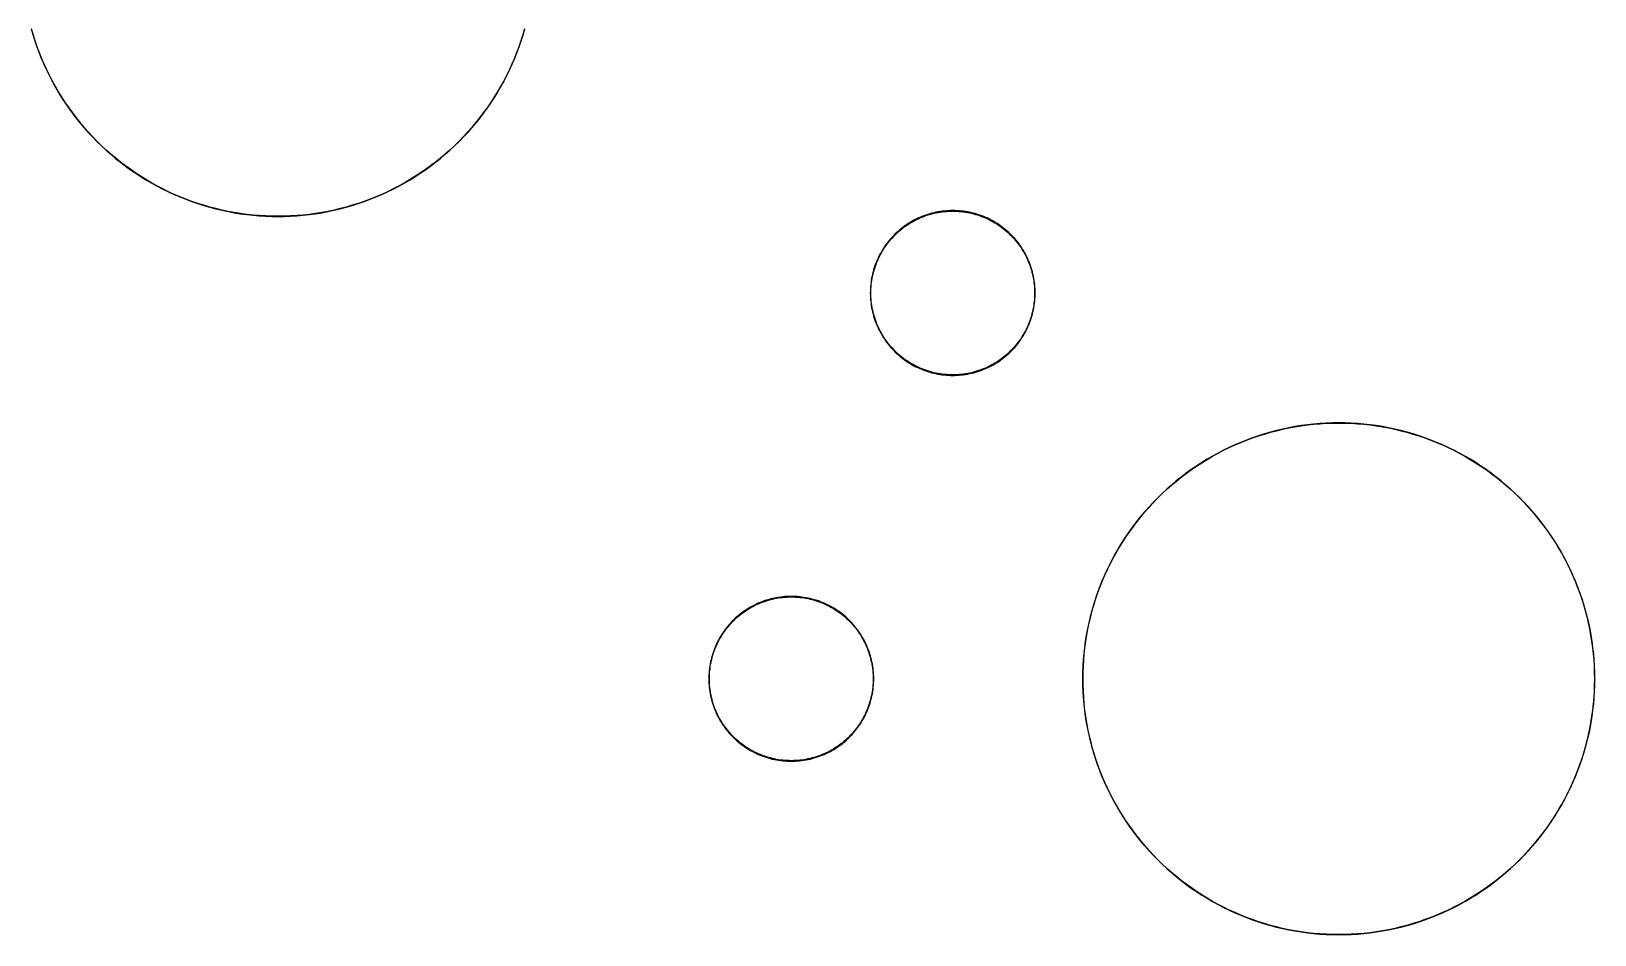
# Model space of a CAD drawing. Extents: x 2 to 124, y 0 to 129.
# Drawn here: x 38.42 to 67.44, y 94.83 to 111.6 of the extents above; entities that cross this region are included whole.
import ezdxf

# ---------------------------------------------------------------- set-up
doc = ezdxf.new("R2010")
doc.units = 0

msp = doc.modelspace()

# ---------------------------------------------------------------- linework, layer by layer
at = {"color": 34, "true_color": 0x008000}
for points in [[(38.42289, 111.65013, 0), (38.45539, 111.53811, 0), (38.49071, 111.42712, 0), (38.52856, 111.31688, 0), (38.5692, 111.20766, 0), (38.61263, 111.0992, 0), (38.65835, 110.99227, 0), (38.70686, 110.8861, 0), (38.70704, 110.88574, 0), (38.75817, 110.78145, 0), (38.75835, 110.78109, 0), (38.81195, 110.67746, 0), (38.86833, 110.57535, 0), (38.92701, 110.47477, 0), (38.98796, 110.37546, 0), (39.05172, 110.27767, 0), (39.11751, 110.18165, 0), (39.18583, 110.08717, 0), (39.25645, 109.99446, 0), (39.32934, 109.90327, 0), (39.40426, 109.81412, 0), (39.48149, 109.72674, 0), (39.56098, 109.6414, 0), (39.64227, 109.55783, 0), (39.64255, 109.55755, 0), (39.72612, 109.47627, 0), (39.81145, 109.39677, 0), (39.89884, 109.31955, 0), (39.98799, 109.24462, 0), (40.07918, 109.17172, 0), (40.17188, 109.10111, 0), (40.26638, 109.03279, 0), (40.36239, 108.967, 0), (40.46018, 108.90325, 0), (40.55948, 108.84229, 0), (40.66008, 108.78361, 0), (40.76218, 108.72722, 0), (40.86582, 108.67363, 0), (40.86616, 108.67345, 0), (40.97082, 108.62214, 0), (41.07699, 108.57363, 0), (41.18392, 108.52791, 0), (41.29238, 108.48447, 0), (41.4016, 108.44383, 0), (41.51184, 108.40599, 0), (41.62283, 108.37068, 0), (41.73485, 108.33817, 0), (41.84763, 108.30845, 0), (41.96116, 108.28153, 0), (42.07521, 108.2574, 0), (42.18976, 108.23606, 0), (42.30483, 108.21752, 0), (42.30522, 108.21746, 0), (42.42079, 108.20196, 0), (42.53661, 108.18901, 0), (42.65269, 108.1791, 0), (42.76902, 108.17199, 0), (42.88561, 108.16767, 0), (43.0022, 108.16615, 0), (43.11878, 108.16767, 0), (43.23537, 108.17199, 0), (43.3517, 108.1791, 0), (43.46778, 108.18901, 0), (43.5836, 108.20196, 0), (43.69917, 108.21746, 0), (43.69956, 108.21752, 0), (43.81463, 108.23606, 0), (43.92918, 108.2574, 0), (44.04323, 108.28153, 0), (44.15676, 108.30845, 0), (44.26954, 108.33817, 0), (44.38155, 108.37068, 0), (44.49255, 108.40599, 0), (44.60279, 108.44383, 0), (44.71201, 108.48447, 0), (44.82047, 108.52791, 0), (44.9274, 108.57363, 0), (45.03357, 108.62214, 0), (45.13822, 108.67345, 0), (45.13857, 108.67363, 0), (45.24221, 108.72722, 0), (45.34431, 108.78361, 0), (45.4449, 108.84229, 0), (45.54421, 108.90325, 0), (45.642, 108.967, 0), (45.73801, 109.03279, 0), (45.8325, 109.10111, 0), (45.92521, 109.17172, 0), (46.0164, 109.24462, 0), (46.10555, 109.31955, 0), (46.19293, 109.39677, 0), (46.27827, 109.47627, 0), (46.36184, 109.55755, 0), (46.36212, 109.55783, 0), (46.4434, 109.6414, 0), (46.5229, 109.72674, 0), (46.60012, 109.81412, 0), (46.67505, 109.90327, 0), (46.74794, 109.99446, 0), (46.81856, 110.08717, 0), (46.88688, 110.18165, 0), (46.95267, 110.27767, 0), (47.01642, 110.37546, 0), (47.07738, 110.47477, 0), (47.13606, 110.57535, 0), (47.19244, 110.67746, 0), (47.24604, 110.78109, 0), (47.24622, 110.78145, 0), (47.29735, 110.88574, 0), (47.29753, 110.8861, 0), (47.34604, 110.99227, 0), (47.39176, 111.0992, 0), (47.43519, 111.20766, 0), (47.47583, 111.31688, 0), (47.51368, 111.42712, 0), (47.54899, 111.53811, 0), (47.5815, 111.65013, 0)], [(47.57908, 111.65091, 0), (47.54657, 111.5389, 0), (47.51127, 111.4279, 0), (47.47342, 111.31767, 0), (47.43278, 111.20845, 0), (47.38935, 111.09999, 0), (47.34363, 110.99305, 0), (47.29511, 110.88688, 0), (47.24391, 110.78246, 0), (47.19039, 110.67896, 0), (47.134, 110.57685, 0), (47.07533, 110.47626, 0), (47.01437, 110.37695, 0), (46.95061, 110.27916, 0), (46.88483, 110.18315, 0), (46.8165, 110.08866, 0), (46.74589, 109.99595, 0), (46.67299, 109.90476, 0), (46.59806, 109.81561, 0), (46.52085, 109.72823, 0), (46.44134, 109.64289, 0), (46.3602, 109.55946, 0), (46.27678, 109.47832, 0), (46.19143, 109.39882, 0), (46.10406, 109.32161, 0), (46.0149, 109.24668, 0), (45.92372, 109.17378, 0), (45.92371, 109.17377, 0), (45.83101, 109.10317, 0), (45.73652, 109.03484, 0), (45.73651, 109.03483, 0), (45.64051, 108.96905, 0), (45.54272, 108.9053, 0), (45.4434, 108.84434, 0), (45.34282, 108.78567, 0), (45.24071, 108.72928, 0), (45.13739, 108.67584, 0), (45.03279, 108.62456, 0), (44.92661, 108.57604, 0), (44.81968, 108.53032, 0), (44.71122, 108.48689, 0), (44.602, 108.44625, 0), (44.49177, 108.4084, 0), (44.38077, 108.3731, 0), (44.26875, 108.34058, 0), (44.15598, 108.31087, 0), (44.04244, 108.28394, 0), (43.92839, 108.25981, 0), (43.81384, 108.23848, 0), (43.69919, 108.22, 0), (43.69917, 108.22, 0), (43.5836, 108.2045, 0), (43.46778, 108.19155, 0), (43.3517, 108.18164, 0), (43.23537, 108.17453, 0), (43.23537, 108.17453, 0), (43.11878, 108.17021, 0), (43.0022, 108.16869, 0), (42.88561, 108.17021, 0), (42.76902, 108.17453, 0), (42.65269, 108.18164, 0), (42.53661, 108.19155, 0), (42.42079, 108.2045, 0), (42.30522, 108.22, 0), (42.3052, 108.22, 0), (42.19055, 108.23848, 0), (42.076, 108.25981, 0), (41.96195, 108.28394, 0), (41.84841, 108.31087, 0), (41.73563, 108.34058, 0), (41.62362, 108.3731, 0), (41.51262, 108.4084, 0), (41.40238, 108.44625, 0), (41.29317, 108.48689, 0), (41.18471, 108.53032, 0), (41.07777, 108.57604, 0), (40.9716, 108.62456, 0), (40.867, 108.67584, 0), (40.76368, 108.72928, 0), (40.66156, 108.78567, 0), (40.56098, 108.84434, 0), (40.46167, 108.9053, 0), (40.36388, 108.96905, 0), (40.26788, 109.03483, 0), (40.26787, 109.03484, 0), (40.17338, 109.10317, 0), (40.08068, 109.17377, 0), (40.08067, 109.17378, 0), (39.98949, 109.24668, 0), (39.90032, 109.32161, 0), (39.81295, 109.39882, 0), (39.72761, 109.47832, 0), (39.64405, 109.5596, 0), (39.56304, 109.64289, 0), (39.48354, 109.72823, 0), (39.40632, 109.81561, 0), (39.3314, 109.90476, 0), (39.2585, 109.99595, 0), (39.18789, 110.08866, 0), (39.11956, 110.18315, 0), (39.05378, 110.27916, 0), (38.99002, 110.37695, 0), (38.92906, 110.47626, 0), (38.87039, 110.57685, 0), (38.814, 110.67896, 0), (38.76048, 110.78246, 0), (38.70928, 110.88688, 0), (38.66076, 110.99305, 0), (38.61504, 111.09999, 0), (38.57161, 111.20845, 0), (38.53097, 111.31767, 0), (38.49311, 111.4279, 0), (38.45782, 111.5389, 0), (38.42531, 111.65091, 0)]]:
    msp.add_polyline3d(points, dxfattribs=at)
for points in [[(56.6206, 105.6781, 0), (56.64753, 105.70655, 0), (56.67394, 105.73551, 0), (56.69934, 105.76548, 0), (56.72423, 105.79596, 0), (56.74811, 105.82695, 0), (56.77122, 105.8587, 0), (56.79358, 105.89095, 0), (56.81517, 105.92397, 0), (56.83574, 105.95725, 0), (56.85555, 105.99128, 0), (56.8746, 106.02557, 0), (56.89264, 106.06063, 0), (56.89334, 106.06201, 0), (56.91036, 106.09731, 0), (56.92661, 106.13313, 0), (56.94185, 106.16919, 0), (56.95608, 106.20577, 0), (56.96954, 106.2426, 0), (56.98199, 106.27994, 0), (56.99342, 106.31753, 0), (57.00383, 106.35538, 0), (57.01323, 106.39348, 0), (57.02186, 106.43183, 0), (57.02948, 106.47044, 0), (57.03583, 106.50905, 0), (57.03608, 106.51058, 0), (57.04166, 106.54944, 0), (57.04624, 106.58855, 0), (57.04979, 106.62767, 0), (57.05233, 106.66679, 0), (57.05386, 106.7059, 0), (57.05436, 106.74527, 0), (57.05386, 106.78464, 0), (57.05233, 106.82376, 0), (57.04979, 106.86288, 0), (57.04624, 106.90199, 0), (57.04166, 106.94111, 0), (57.03608, 106.97997, 0), (57.03583, 106.9815, 0), (57.02973, 107.01858, 0), (57.02948, 107.02011, 0), (57.02186, 107.05872, 0), (57.01323, 107.09707, 0), (57.00383, 107.13517, 0), (56.99342, 107.17302, 0), (56.98199, 107.21061, 0), (56.96954, 107.24795, 0), (56.95608, 107.28478, 0), (56.94185, 107.32135, 0), (56.92661, 107.35742, 0), (56.91036, 107.39323, 0), (56.89334, 107.42854, 0), (56.89264, 107.42992, 0), (56.87531, 107.46359, 0), (56.8746, 107.46497, 0), (56.85555, 107.49926, 0), (56.83574, 107.5333, 0), (56.81517, 107.56657, 0), (56.79358, 107.59959, 0), (56.77122, 107.63185, 0), (56.74811, 107.6636, 0), (56.72423, 107.69459, 0), (56.69934, 107.72507, 0), (56.67394, 107.75504, 0), (56.64753, 107.784, 0), (56.6206, 107.81244, 0), (56.61951, 107.81354, 0), (56.59157, 107.84148, 0), (56.56312, 107.8684, 0), (56.53416, 107.89482, 0), (56.50419, 107.92022, 0), (56.47371, 107.94511, 0), (56.44272, 107.96899, 0), (56.41097, 107.9921, 0), (56.37871, 108.01445, 0), (56.34569, 108.03604, 0), (56.31242, 108.05662, 0), (56.27838, 108.07643, 0), (56.24409, 108.09548, 0), (56.20904, 108.11351, 0), (56.20766, 108.11422, 0), (56.17236, 108.13124, 0), (56.13654, 108.14749, 0), (56.10047, 108.16273, 0), (56.0639, 108.17696, 0), (56.02707, 108.19042, 0), (55.98973, 108.20286, 0), (55.95214, 108.21429, 0), (55.91429, 108.22471, 0), (55.87619, 108.23411, 0), (55.83784, 108.24274, 0), (55.79923, 108.25036, 0), (55.76062, 108.25671, 0), (55.75909, 108.25695, 0), (55.72023, 108.26254, 0), (55.68111, 108.26711, 0), (55.642, 108.27067, 0), (55.60288, 108.27321, 0), (55.56376, 108.27473, 0), (55.52439, 108.27524, 0), (55.48502, 108.27473, 0), (55.44591, 108.27321, 0), (55.40679, 108.27067, 0), (55.36768, 108.26711, 0), (55.32856, 108.26254, 0), (55.2897, 108.25695, 0), (55.28817, 108.25671, 0), (55.24956, 108.25036, 0), (55.21095, 108.24274, 0), (55.1726, 108.23411, 0), (55.1345, 108.22471, 0), (55.09665, 108.21429, 0), (55.05906, 108.20286, 0), (55.02172, 108.19042, 0), (54.98489, 108.17696, 0), (54.94832, 108.16273, 0), (54.91225, 108.14749, 0), (54.87643, 108.13124, 0), (54.84113, 108.11422, 0), (54.83975, 108.11351, 0), (54.8047, 108.09548, 0), (54.77041, 108.07643, 0), (54.73637, 108.05662, 0), (54.7031, 108.03604, 0), (54.67008, 108.01445, 0), (54.63782, 107.9921, 0), (54.60607, 107.96899, 0), (54.57508, 107.94511, 0), (54.5446, 107.92022, 0), (54.51463, 107.89482, 0), (54.48567, 107.8684, 0), (54.45722, 107.84148, 0), (54.42928, 107.81354, 0), (54.42819, 107.81244, 0), (54.40126, 107.784, 0), (54.37485, 107.75504, 0), (54.34945, 107.72507, 0), (54.32456, 107.69459, 0), (54.30068, 107.6636, 0), (54.27757, 107.63185, 0), (54.25521, 107.59959, 0), (54.23362, 107.56657, 0), (54.21305, 107.5333, 0), (54.19324, 107.49926, 0), (54.17419, 107.46497, 0), (54.17348, 107.46359, 0), (54.15615, 107.42992, 0), (54.15545, 107.42854, 0), (54.13843, 107.39323, 0), (54.12218, 107.35742, 0), (54.10694, 107.32135, 0), (54.09271, 107.28478, 0), (54.07925, 107.24795, 0), (54.0668, 107.21061, 0), (54.05537, 107.17302, 0), (54.04496, 107.13517, 0), (54.03556, 107.09707, 0), (54.02693, 107.05872, 0), (54.01931, 107.02011, 0), (54.01906, 107.01858, 0), (54.01296, 106.9815, 0), (54.01271, 106.97997, 0), (54.00713, 106.94111, 0), (54.00255, 106.90199, 0), (53.999, 106.86288, 0), (53.99646, 106.82376, 0), (53.99493, 106.78464, 0), (53.99443, 106.74527, 0), (53.99493, 106.7059, 0), (53.99646, 106.66679, 0), (53.999, 106.62767, 0), (54.00255, 106.58855, 0), (54.00713, 106.54944, 0), (54.01271, 106.51058, 0), (54.01296, 106.50905, 0), (54.01931, 106.47044, 0), (54.02693, 106.43183, 0), (54.03556, 106.39348, 0), (54.04496, 106.35538, 0), (54.05537, 106.31753, 0), (54.0668, 106.27994, 0), (54.07925, 106.2426, 0), (54.09271, 106.20577, 0), (54.10694, 106.16919, 0), (54.12218, 106.13313, 0), (54.13843, 106.09731, 0), (54.15545, 106.06201, 0), (54.15615, 106.06063, 0), (54.17419, 106.02557, 0), (54.19324, 105.99128, 0), (54.21305, 105.95725, 0), (54.23362, 105.92397, 0), (54.25521, 105.89095, 0), (54.27757, 105.8587, 0), (54.30068, 105.82695, 0), (54.32456, 105.79596, 0), (54.34945, 105.76548, 0), (54.37485, 105.73551, 0), (54.40126, 105.70655, 0), (54.42819, 105.6781, 0), (54.45722, 105.64907, 0), (54.48567, 105.62214, 0), (54.51463, 105.59573, 0), (54.5446, 105.57033, 0), (54.57508, 105.54543, 0), (54.60607, 105.52156, 0), (54.63782, 105.49844, 0), (54.67008, 105.47609, 0), (54.7031, 105.4545, 0), (54.73637, 105.43393, 0), (54.77041, 105.41412, 0), (54.8047, 105.39507, 0), (54.80608, 105.39436, 0), (54.83975, 105.37703, 0), (54.84113, 105.37633, 0), (54.87643, 105.35931, 0), (54.91225, 105.34305, 0), (54.94832, 105.32781, 0), (54.98489, 105.31359, 0), (55.02172, 105.30013, 0), (55.05906, 105.28768, 0), (55.09665, 105.27625, 0), (55.1345, 105.26584, 0), (55.1726, 105.25644, 0), (55.21095, 105.2478, 0), (55.24956, 105.24018, 0), (55.28817, 105.23383, 0), (55.2897, 105.23359, 0), (55.32856, 105.228, 0), (55.36768, 105.22343, 0), (55.40679, 105.21988, 0), (55.44591, 105.21734, 0), (55.48502, 105.21581, 0), (55.52439, 105.2153, 0), (55.56376, 105.21581, 0), (55.60288, 105.21734, 0), (55.642, 105.21988, 0), (55.68111, 105.22343, 0), (55.72023, 105.228, 0), (55.75909, 105.23359, 0), (55.76062, 105.23383, 0), (55.79923, 105.24018, 0), (55.83784, 105.2478, 0), (55.87619, 105.25644, 0), (55.91429, 105.26584, 0), (55.95214, 105.27625, 0), (55.98973, 105.28768, 0), (56.02707, 105.30013, 0), (56.0639, 105.31359, 0), (56.10047, 105.32781, 0), (56.13654, 105.34305, 0), (56.17236, 105.35931, 0), (56.20766, 105.37633, 0), (56.20904, 105.37703, 0), (56.24271, 105.39436, 0), (56.24409, 105.39507, 0), (56.27838, 105.41412, 0), (56.31242, 105.43393, 0), (56.34569, 105.4545, 0), (56.37871, 105.47609, 0), (56.41097, 105.49844, 0), (56.44272, 105.52156, 0), (56.47371, 105.54543, 0), (56.50419, 105.57033, 0), (56.53416, 105.59573, 0), (56.56312, 105.62214, 0), (56.59157, 105.64907, 0), (56.6206, 105.6781, 0)], [(55.60288, 105.22724, 0), (55.56376, 105.22572, 0), (55.52439, 105.22521, 0), (55.48502, 105.22572, 0), (55.44591, 105.22724, 0), (55.40679, 105.22978, 0), (55.36768, 105.23334, 0), (55.32856, 105.23791, 0), (55.29026, 105.24342, 0), (55.25262, 105.24961, 0), (55.21401, 105.25723, 0), (55.17566, 105.26586, 0), (55.13756, 105.27526, 0), (55.09971, 105.28567, 0), (55.06212, 105.2971, 0), (55.02478, 105.30955, 0), (54.98795, 105.32301, 0), (54.95138, 105.33724, 0), (54.91531, 105.35248, 0), (54.8795, 105.36873, 0), (54.8445, 105.3856, 0), (54.81052, 105.40308, 0), (54.77623, 105.42213, 0), (54.74219, 105.44194, 0), (54.70892, 105.46252, 0), (54.6759, 105.48411, 0), (54.64364, 105.50646, 0), (54.61189, 105.52957, 0), (54.5809, 105.55345, 0), (54.55042, 105.57834, 0), (54.52045, 105.60374, 0), (54.49149, 105.63016, 0), (54.46305, 105.65708, 0), (54.43602, 105.68411, 0), (54.40928, 105.71237, 0), (54.38286, 105.74133, 0), (54.35746, 105.7713, 0), (54.33257, 105.80178, 0), (54.30869, 105.83277, 0), (54.28558, 105.86452, 0), (54.26323, 105.89678, 0), (54.24164, 105.9298, 0), (54.22106, 105.96307, 0), (54.20125, 105.99711, 0), (54.1822, 106.0314, 0), (54.16472, 106.06538, 0), (54.14785, 106.10037, 0), (54.1316, 106.13619, 0), (54.11636, 106.17226, 0), (54.10213, 106.20883, 0), (54.08867, 106.24566, 0), (54.07623, 106.283, 0), (54.0648, 106.32059, 0), (54.05438, 106.35844, 0), (54.04498, 106.39654, 0), (54.03635, 106.43489, 0), (54.02873, 106.4735, 0), (54.02254, 106.51114, 0), (54.01703, 106.54944, 0), (54.01246, 106.58855, 0), (54.0089, 106.62767, 0), (54.00636, 106.66679, 0), (54.00484, 106.7059, 0), (54.00433, 106.74527, 0), (54.00484, 106.78464, 0), (54.00636, 106.82376, 0), (54.0089, 106.86288, 0), (54.01246, 106.90199, 0), (54.01703, 106.94111, 0), (54.02254, 106.97941, 0), (54.02873, 107.01705, 0), (54.03635, 107.05565, 0), (54.04498, 107.09401, 0), (54.05438, 107.13211, 0), (54.0648, 107.16995, 0), (54.07623, 107.20755, 0), (54.08867, 107.24488, 0), (54.10213, 107.28171, 0), (54.11636, 107.31829, 0), (54.1316, 107.35436, 0), (54.14785, 107.39017, 0), (54.16472, 107.42517, 0), (54.1822, 107.45915, 0), (54.20125, 107.49344, 0), (54.22106, 107.52748, 0), (54.24164, 107.56075, 0), (54.26323, 107.59377, 0), (54.28558, 107.62603, 0), (54.30869, 107.65778, 0), (54.33257, 107.68877, 0), (54.35746, 107.71925, 0), (54.38286, 107.74922, 0), (54.40928, 107.77817, 0), (54.4362, 107.80662, 0), (54.46305, 107.83347, 0), (54.49149, 107.86039, 0), (54.52045, 107.88681, 0), (54.55042, 107.91221, 0), (54.5809, 107.9371, 0), (54.61189, 107.96097, 0), (54.64364, 107.98409, 0), (54.6759, 108.00644, 0), (54.70892, 108.02803, 0), (54.74219, 108.0486, 0), (54.77623, 108.06842, 0), (54.81052, 108.08747, 0), (54.84449, 108.10495, 0), (54.8795, 108.12181, 0), (54.91531, 108.13807, 0), (54.95138, 108.15331, 0), (54.98795, 108.16753, 0), (55.02478, 108.181, 0), (55.06212, 108.19344, 0), (55.09971, 108.20487, 0), (55.13756, 108.21529, 0), (55.17566, 108.22468, 0), (55.21401, 108.23332, 0), (55.25262, 108.24094, 0), (55.29026, 108.24713, 0), (55.32856, 108.25264, 0), (55.36768, 108.25721, 0), (55.40679, 108.26076, 0), (55.44591, 108.2633, 0), (55.48502, 108.26483, 0), (55.52439, 108.26534, 0), (55.56376, 108.26483, 0), (55.60288, 108.2633, 0), (55.642, 108.26076, 0), (55.68111, 108.25721, 0), (55.72023, 108.25264, 0), (55.75853, 108.24713, 0), (55.79617, 108.24094, 0), (55.83478, 108.23332, 0), (55.87313, 108.22468, 0), (55.91123, 108.21529, 0), (55.94908, 108.20487, 0), (55.98667, 108.19344, 0), (56.02401, 108.181, 0), (56.06084, 108.16753, 0), (56.09741, 108.15331, 0), (56.13348, 108.13807, 0), (56.16929, 108.12181, 0), (56.2043, 108.10495, 0), (56.23827, 108.08747, 0), (56.27256, 108.06842, 0), (56.3066, 108.0486, 0), (56.33987, 108.02803, 0), (56.37289, 108.00644, 0), (56.40515, 107.98409, 0), (56.4369, 107.96097, 0), (56.46789, 107.9371, 0), (56.49837, 107.91221, 0), (56.52834, 107.88681, 0), (56.5573, 107.86039, 0), (56.58574, 107.83347, 0), (56.61259, 107.80662, 0), (56.63951, 107.77817, 0), (56.66593, 107.74922, 0), (56.69133, 107.71925, 0), (56.71622, 107.68877, 0), (56.7401, 107.65778, 0), (56.76321, 107.62603, 0), (56.78556, 107.59377, 0), (56.80715, 107.56075, 0), (56.82773, 107.52748, 0), (56.84754, 107.49344, 0), (56.86659, 107.45915, 0), (56.88407, 107.42517, 0), (56.90094, 107.39017, 0), (56.91719, 107.35436, 0), (56.93243, 107.31829, 0), (56.94666, 107.28171, 0), (56.96012, 107.24488, 0), (56.97256, 107.20755, 0), (56.98399, 107.16995, 0), (56.99441, 107.13211, 0), (57.00381, 107.09401, 0), (57.01244, 107.05565, 0), (57.02006, 107.01705, 0), (57.02625, 106.97941, 0), (57.03176, 106.94111, 0), (57.03633, 106.90199, 0), (57.03989, 106.86288, 0), (57.04243, 106.82376, 0), (57.04395, 106.78464, 0), (57.04446, 106.74527, 0), (57.04395, 106.7059, 0), (57.04243, 106.66679, 0), (57.03989, 106.62767, 0), (57.03633, 106.58855, 0), (57.03176, 106.54944, 0), (57.02625, 106.51114, 0), (57.02006, 106.4735, 0), (57.01244, 106.43489, 0), (57.00381, 106.39654, 0), (56.99441, 106.35844, 0), (56.98399, 106.32059, 0), (56.97256, 106.283, 0), (56.96012, 106.24566, 0), (56.94666, 106.20883, 0), (56.93243, 106.17226, 0), (56.91719, 106.13619, 0), (56.90094, 106.10037, 0), (56.88407, 106.06538, 0), (56.86659, 106.0314, 0), (56.84754, 105.99711, 0), (56.82773, 105.96307, 0), (56.80715, 105.9298, 0), (56.78556, 105.89678, 0), (56.76321, 105.86452, 0), (56.7401, 105.83277, 0), (56.71622, 105.80178, 0), (56.69133, 105.7713, 0), (56.66593, 105.74133, 0), (56.63951, 105.71237, 0), (56.61277, 105.68411, 0), (56.58574, 105.65708, 0), (56.5573, 105.63016, 0), (56.52834, 105.60374, 0), (56.49837, 105.57834, 0), (56.46789, 105.55345, 0), (56.4369, 105.52957, 0), (56.40515, 105.50646, 0), (56.37289, 105.48411, 0), (56.33987, 105.46252, 0), (56.3066, 105.44194, 0), (56.27256, 105.42213, 0), (56.23827, 105.40308, 0), (56.20429, 105.3856, 0), (56.16929, 105.36873, 0), (56.13348, 105.35248, 0), (56.09741, 105.33724, 0), (56.06084, 105.32301, 0), (56.02401, 105.30955, 0), (55.98667, 105.2971, 0), (55.94908, 105.28567, 0), (55.91123, 105.27526, 0), (55.87313, 105.26586, 0), (55.83478, 105.25723, 0), (55.79617, 105.24961, 0), (55.75853, 105.24342, 0), (55.72023, 105.23791, 0), (55.68111, 105.23334, 0), (55.642, 105.22978, 0), (55.60288, 105.22724, 0)], [(62.57061, 104.33227, 0), (62.45402, 104.32796, 0), (62.33769, 104.32084, 0), (62.22161, 104.31094, 0), (62.10579, 104.29798, 0), (61.99022, 104.28249, 0), (61.98983, 104.28243, 0), (61.87518, 104.26395, 0), (61.87516, 104.26395, 0), (61.87476, 104.26388, 0), (61.76021, 104.24255, 0), (61.64616, 104.21842, 0), (61.53263, 104.19149, 0), (61.41985, 104.16178, 0), (61.30784, 104.12926, 0), (61.19684, 104.09396, 0), (61.0866, 104.05611, 0), (60.97738, 104.01547, 0), (60.86892, 103.97204, 0), (60.76199, 103.92632, 0), (60.65582, 103.8778, 0), (60.55117, 103.8265, 0), (60.55082, 103.82632, 0), (60.44718, 103.77272, 0), (60.34508, 103.71633, 0), (60.24449, 103.65766, 0), (60.14518, 103.5967, 0), (60.04739, 103.53295, 0), (59.95138, 103.46716, 0), (59.85689, 103.39883, 0), (59.76418, 103.32822, 0), (59.67299, 103.25532, 0), (59.58384, 103.18039, 0), (59.49646, 103.10318, 0), (59.41112, 103.02368, 0), (59.32755, 102.9424, 0), (59.32727, 102.94212, 0), (59.24599, 102.85855, 0), (59.16649, 102.77321, 0), (59.08927, 102.68583, 0), (59.01434, 102.59668, 0), (58.94145, 102.50549, 0), (58.87083, 102.41278, 0), (58.80251, 102.31829, 0), (58.73672, 102.22228, 0), (58.67297, 102.12449, 0), (58.61201, 102.02518, 0), (58.55333, 101.92459, 0), (58.49695, 101.82248, 0), (58.49677, 101.82213, 0), (58.44335, 101.71885, 0), (58.44317, 101.7185, 0), (58.39186, 101.61385, 0), (58.34335, 101.50768, 0), (58.29763, 101.40074, 0), (58.2542, 101.29229, 0), (58.21356, 101.18307, 0), (58.17571, 101.07283, 0), (58.1404, 100.96183, 0), (58.10789, 100.84982, 0), (58.07817, 100.73704, 0), (58.05125, 100.6235, 0), (58.02712, 100.50946, 0), (58.00578, 100.3949, 0), (58.00572, 100.39451, 0), (57.98724, 100.27984, 0), (57.98718, 100.27945, 0), (57.97168, 100.16388, 0), (57.95873, 100.04806, 0), (57.94882, 99.93198, 0), (57.94171, 99.81565, 0), (57.94171, 99.81564, 0), (57.9374, 99.69906, 0), (57.93587, 99.58247, 0), (57.9374, 99.46589, 0), (57.94171, 99.3493, 0), (57.94882, 99.23297, 0), (57.95873, 99.11689, 0), (57.97168, 99.00107, 0), (57.98718, 98.8855, 0), (57.98724, 98.8851, 0), (58.00578, 98.77004, 0), (58.02712, 98.65549, 0), (58.05125, 98.54144, 0), (58.07817, 98.4279, 0), (58.10789, 98.31513, 0), (58.1404, 98.20311, 0), (58.17571, 98.09212, 0), (58.21356, 97.98188, 0), (58.2542, 97.87266, 0), (58.29763, 97.7642, 0), (58.34335, 97.65727, 0), (58.39186, 97.5511, 0), (58.39204, 97.55074, 0), (58.44317, 97.44645, 0), (58.44335, 97.44609, 0), (58.49695, 97.34246, 0), (58.55333, 97.24035, 0), (58.61201, 97.13977, 0), (58.67297, 97.04046, 0), (58.73672, 96.94267, 0), (58.80251, 96.84665, 0), (58.87083, 96.75217, 0), (58.87085, 96.75215, 0), (58.94145, 96.65946, 0), (59.01434, 96.56827, 0), (59.08927, 96.47912, 0), (59.16649, 96.39174, 0), (59.24599, 96.3064, 0), (59.32727, 96.22283, 0), (59.32755, 96.22255, 0), (59.41112, 96.14127, 0), (59.49646, 96.06177, 0), (59.58384, 95.98455, 0), (59.67299, 95.90962, 0), (59.76418, 95.83672, 0), (59.85689, 95.76611, 0), (59.95138, 95.69779, 0), (60.04739, 95.632, 0), (60.14518, 95.56825, 0), (60.24449, 95.50729, 0), (60.34508, 95.44861, 0), (60.44718, 95.39222, 0), (60.55082, 95.33863, 0), (60.55117, 95.33845, 0), (60.65582, 95.28714, 0), (60.76199, 95.23863, 0), (60.86892, 95.19291, 0), (60.97738, 95.14947, 0), (61.0866, 95.10883, 0), (61.19684, 95.07099, 0), (61.30784, 95.03568, 0), (61.41985, 95.00317, 0), (61.53263, 94.97345, 0), (61.64616, 94.94653, 0), (61.76021, 94.9224, 0), (61.87476, 94.90106, 0), (61.98983, 94.88252, 0), (61.99022, 94.88246, 0), (62.10579, 94.86696, 0), (62.22161, 94.85401, 0), (62.33769, 94.8441, 0), (62.45402, 94.83699, 0), (62.57061, 94.83267, 0), (62.6872, 94.83115, 0), (62.80378, 94.83267, 0), (62.92037, 94.83699, 0), (63.0367, 94.8441, 0), (63.15278, 94.85401, 0), (63.2686, 94.86696, 0), (63.38417, 94.88246, 0), (63.38456, 94.88252, 0), (63.49963, 94.90106, 0), (63.61418, 94.9224, 0), (63.72823, 94.94653, 0), (63.84176, 94.97345, 0), (63.95454, 95.00317, 0), (64.06655, 95.03568, 0), (64.17755, 95.07099, 0), (64.28779, 95.10883, 0), (64.397, 95.14947, 0), (64.50547, 95.19291, 0), (64.61239, 95.23863, 0), (64.71857, 95.28714, 0), (64.82322, 95.33845, 0), (64.82357, 95.33863, 0), (64.92721, 95.39222, 0), (65.0293, 95.44861, 0), (65.1299, 95.50729, 0), (65.2292, 95.56825, 0), (65.327, 95.632, 0), (65.42301, 95.69779, 0), (65.5175, 95.76611, 0), (65.6102, 95.83672, 0), (65.7014, 95.90962, 0), (65.79055, 95.98455, 0), (65.87793, 96.06177, 0), (65.96326, 96.14127, 0), (66.04684, 96.22255, 0), (66.04712, 96.22283, 0), (66.1284, 96.3064, 0), (66.20789, 96.39174, 0), (66.28512, 96.47912, 0), (66.36005, 96.56827, 0), (66.43294, 96.65946, 0), (66.50353, 96.75215, 0), (66.50355, 96.75217, 0), (66.57187, 96.84665, 0), (66.63767, 96.94267, 0), (66.70142, 97.04046, 0), (66.76237, 97.13977, 0), (66.82106, 97.24035, 0), (66.87744, 97.34246, 0), (66.93104, 97.44609, 0), (66.93122, 97.44645, 0), (66.98235, 97.55074, 0), (66.98253, 97.5511, 0), (67.03104, 97.65727, 0), (67.07675, 97.7642, 0), (67.12018, 97.87266, 0), (67.16083, 97.98188, 0), (67.19868, 98.09212, 0), (67.23399, 98.20311, 0), (67.26649, 98.31513, 0), (67.29622, 98.4279, 0), (67.32313, 98.54144, 0), (67.34726, 98.65549, 0), (67.36861, 98.77004, 0), (67.38715, 98.8851, 0), (67.38721, 98.8855, 0), (67.40271, 99.00107, 0), (67.41566, 99.11689, 0), (67.42556, 99.23297, 0), (67.43268, 99.3493, 0), (67.437, 99.46589, 0), (67.43852, 99.58247, 0), (67.437, 99.69906, 0), (67.43268, 99.81564, 0), (67.43268, 99.81565, 0), (67.42556, 99.93198, 0), (67.41566, 100.04806, 0), (67.40271, 100.16388, 0), (67.38721, 100.27945, 0), (67.38715, 100.27984, 0), (67.36861, 100.3949, 0), (67.34733, 100.50907, 0), (67.34726, 100.50946, 0), (67.32313, 100.6235, 0), (67.29622, 100.73704, 0), (67.26649, 100.84982, 0), (67.23399, 100.96183, 0), (67.19868, 101.07283, 0), (67.16083, 101.18307, 0), (67.12018, 101.29229, 0), (67.07675, 101.40074, 0), (67.03104, 101.50768, 0), (66.98253, 101.61385, 0), (66.93122, 101.7185, 0), (66.93104, 101.71885, 0), (66.87744, 101.82248, 0), (66.82106, 101.92459, 0), (66.76237, 102.02518, 0), (66.70142, 102.12449, 0), (66.63767, 102.22228, 0), (66.57187, 102.31829, 0), (66.50355, 102.41278, 0), (66.43294, 102.50549, 0), (66.36005, 102.59668, 0), (66.28512, 102.68583, 0), (66.20789, 102.77321, 0), (66.1284, 102.85855, 0), (66.04712, 102.94212, 0), (66.04684, 102.9424, 0), (65.96355, 103.0234, 0), (65.96326, 103.02368, 0), (65.87793, 103.10318, 0), (65.79055, 103.18039, 0), (65.7014, 103.25532, 0), (65.6102, 103.32822, 0), (65.5175, 103.39883, 0), (65.42301, 103.46716, 0), (65.327, 103.53295, 0), (65.2292, 103.5967, 0), (65.1299, 103.65766, 0), (65.0293, 103.71633, 0), (64.92721, 103.77272, 0), (64.82357, 103.82632, 0), (64.82322, 103.8265, 0), (64.71857, 103.8778, 0), (64.61239, 103.92632, 0), (64.50547, 103.97204, 0), (64.397, 104.01547, 0), (64.28779, 104.05611, 0), (64.17755, 104.09396, 0), (64.06655, 104.12926, 0), (63.95454, 104.16178, 0), (63.84176, 104.19149, 0), (63.72823, 104.21842, 0), (63.61418, 104.24255, 0), (63.49963, 104.26388, 0), (63.49923, 104.26395, 0), (63.49921, 104.26395, 0), (63.38456, 104.28243, 0), (63.38417, 104.28249, 0), (63.2686, 104.29798, 0), (63.15278, 104.31094, 0), (63.0367, 104.32084, 0), (62.92037, 104.32796, 0), (62.80378, 104.33227, 0), (62.6872, 104.3338, 0), (62.57061, 104.33227, 0)], [(62.92037, 94.83953, 0), (62.80378, 94.83521, 0), (62.6872, 94.83369, 0), (62.57061, 94.83521, 0), (62.45402, 94.83953, 0), (62.33769, 94.84664, 0), (62.22161, 94.85655, 0), (62.10579, 94.8695, 0), (61.99022, 94.885, 0), (61.9902, 94.885, 0), (61.87555, 94.90348, 0), (61.761, 94.92481, 0), (61.64695, 94.94894, 0), (61.53341, 94.97587, 0), (61.42064, 95.00558, 0), (61.30862, 95.0381, 0), (61.19762, 95.0734, 0), (61.08739, 95.11125, 0), (60.97817, 95.15189, 0), (60.86971, 95.19532, 0), (60.76278, 95.24104, 0), (60.6566, 95.28956, 0), (60.552, 95.34084, 0), (60.44868, 95.39428, 0), (60.34657, 95.45067, 0), (60.24599, 95.50934, 0), (60.14667, 95.5703, 0), (60.04888, 95.63405, 0), (59.95287, 95.69984, 0), (59.85838, 95.76817, 0), (59.76567, 95.83878, 0), (59.67449, 95.91168, 0), (59.58533, 95.98661, 0), (59.49796, 96.06382, 0), (59.41261, 96.14332, 0), (59.32919, 96.22446, 0), (59.24805, 96.30789, 0), (59.16854, 96.39323, 0), (59.09133, 96.48061, 0), (59.0164, 96.56976, 0), (58.9435, 96.66095, 0), (58.87289, 96.75366, 0), (58.80456, 96.84815, 0), (58.73878, 96.94416, 0), (58.67502, 97.04195, 0), (58.61406, 97.14126, 0), (58.55539, 97.24185, 0), (58.499, 97.34396, 0), (58.44548, 97.44746, 0), (58.39428, 97.55188, 0), (58.34576, 97.65805, 0), (58.30004, 97.76499, 0), (58.25661, 97.87345, 0), (58.21597, 97.98267, 0), (58.17812, 98.0929, 0), (58.14282, 98.2039, 0), (58.11031, 98.31591, 0), (58.08059, 98.42869, 0), (58.05366, 98.54223, 0), (58.02956, 98.65612, 0), (58.02953, 98.65627, 0), (58.0082, 98.77083, 0), (57.98972, 98.8855, 0), (57.97422, 99.00107, 0), (57.96127, 99.11689, 0), (57.95136, 99.23297, 0), (57.94425, 99.3493, 0), (57.93993, 99.46589, 0), (57.93841, 99.58247, 0), (57.93993, 99.69906, 0), (57.94425, 99.81564, 0), (57.94425, 99.81565, 0), (57.95136, 99.93198, 0), (57.96127, 100.04806, 0), (57.97422, 100.16388, 0), (57.98971, 100.27934, 0), (58.0082, 100.39412, 0), (58.02953, 100.50867, 0), (58.05366, 100.62272, 0), (58.08059, 100.73626, 0), (58.11031, 100.84903, 0), (58.14282, 100.96105, 0), (58.17812, 101.07204, 0), (58.21597, 101.18228, 0), (58.25661, 101.2915, 0), (58.30004, 101.39996, 0), (58.34576, 101.50689, 0), (58.39428, 101.61306, 0), (58.44557, 101.71767, 0), (58.499, 101.82099, 0), (58.55539, 101.9231, 0), (58.61406, 102.02368, 0), (58.67502, 102.123, 0), (58.73878, 102.22079, 0), (58.80456, 102.3168, 0), (58.87289, 102.41129, 0), (58.9435, 102.504, 0), (59.0164, 102.59518, 0), (59.09133, 102.68434, 0), (59.16854, 102.77171, 0), (59.24805, 102.85706, 0), (59.32919, 102.94048, 0), (59.41261, 103.02162, 0), (59.49796, 103.10112, 0), (59.58533, 103.17834, 0), (59.67449, 103.25327, 0), (59.76567, 103.32617, 0), (59.85838, 103.39678, 0), (59.95287, 103.46511, 0), (60.04888, 103.53089, 0), (60.14667, 103.59465, 0), (60.24599, 103.65561, 0), (60.34657, 103.71428, 0), (60.44868, 103.77067, 0), (60.55196, 103.82408, 0), (60.6566, 103.87539, 0), (60.76278, 103.9239, 0), (60.86971, 103.96962, 0), (60.97817, 104.01306, 0), (61.08739, 104.0537, 0), (61.19762, 104.09154, 0), (61.30862, 104.12685, 0), (61.42064, 104.15936, 0), (61.53341, 104.18908, 0), (61.64695, 104.216, 0), (61.761, 104.24013, 0), (61.87555, 104.26147, 0), (61.99032, 104.27996, 0), (62.10579, 104.29544, 0), (62.22161, 104.3084, 0), (62.33769, 104.3183, 0), (62.45402, 104.32542, 0), (62.57061, 104.32973, 0), (62.6872, 104.33126, 0), (62.80378, 104.32973, 0), (62.92037, 104.32542, 0), (63.0367, 104.3183, 0), (63.15278, 104.3084, 0), (63.2686, 104.29544, 0), (63.38407, 104.27996, 0), (63.49884, 104.26147, 0), (63.61339, 104.24013, 0), (63.72744, 104.216, 0), (63.84098, 104.18908, 0), (63.95375, 104.15936, 0), (64.06577, 104.12685, 0), (64.17677, 104.09154, 0), (64.287, 104.0537, 0), (64.39622, 104.01306, 0), (64.50467, 103.96962, 0), (64.61161, 103.9239, 0), (64.71778, 103.87539, 0), (64.82243, 103.82408, 0), (64.9257, 103.77067, 0), (65.02782, 103.71428, 0), (65.1284, 103.65561, 0), (65.22772, 103.59465, 0), (65.3255, 103.53089, 0), (65.42152, 103.46511, 0), (65.516, 103.39678, 0), (65.60872, 103.32617, 0), (65.6999, 103.25327, 0), (65.78906, 103.17834, 0), (65.87643, 103.10112, 0), (65.96178, 103.02162, 0), (66.0452, 102.94048, 0), (66.12634, 102.85706, 0), (66.20585, 102.77171, 0), (66.28306, 102.68434, 0), (66.35799, 102.59518, 0), (66.43089, 102.504, 0), (66.50149, 102.41129, 0), (66.56983, 102.3168, 0), (66.63561, 102.22079, 0), (66.69937, 102.123, 0), (66.76033, 102.02368, 0), (66.819, 101.9231, 0), (66.87539, 101.82099, 0), (66.92882, 101.71767, 0), (66.98011, 101.61306, 0), (67.02863, 101.50689, 0), (67.07435, 101.39996, 0), (67.11778, 101.2915, 0), (67.15842, 101.18228, 0), (67.19627, 101.07204, 0), (67.23157, 100.96105, 0), (67.26408, 100.84903, 0), (67.2938, 100.73626, 0), (67.32073, 100.62272, 0), (67.34486, 100.50867, 0), (67.36619, 100.39412, 0), (67.38468, 100.27935, 0), (67.40016, 100.16388, 0), (67.41312, 100.04806, 0), (67.42303, 99.93198, 0), (67.43013, 99.81565, 0), (67.43013, 99.81564, 0), (67.43445, 99.69906, 0), (67.43598, 99.58247, 0), (67.43445, 99.46589, 0), (67.43013, 99.3493, 0), (67.42303, 99.23297, 0), (67.41312, 99.11689, 0), (67.40016, 99.00107, 0), (67.38467, 98.8855, 0), (67.36619, 98.77083, 0), (67.34486, 98.65627, 0), (67.34483, 98.65612, 0), (67.32073, 98.54223, 0), (67.2938, 98.42869, 0), (67.26408, 98.31591, 0), (67.23157, 98.2039, 0), (67.19627, 98.0929, 0), (67.15842, 97.98267, 0), (67.11778, 97.87345, 0), (67.07435, 97.76499, 0), (67.02863, 97.65805, 0), (66.98011, 97.55188, 0), (66.92891, 97.44746, 0), (66.87539, 97.34396, 0), (66.819, 97.24185, 0), (66.76033, 97.14126, 0), (66.69937, 97.04195, 0), (66.63561, 96.94416, 0), (66.56983, 96.84815, 0), (66.50149, 96.75366, 0), (66.43089, 96.66095, 0), (66.35799, 96.56976, 0), (66.28306, 96.48061, 0), (66.20585, 96.39323, 0), (66.12634, 96.30789, 0), (66.0452, 96.22446, 0), (65.96178, 96.14332, 0), (65.87643, 96.06382, 0), (65.78906, 95.98661, 0), (65.6999, 95.91168, 0), (65.60872, 95.83878, 0), (65.516, 95.76817, 0), (65.42152, 95.69984, 0), (65.3255, 95.63405, 0), (65.22772, 95.5703, 0), (65.1284, 95.50934, 0), (65.02782, 95.45067, 0), (64.9257, 95.39428, 0), (64.82239, 95.34084, 0), (64.71778, 95.28956, 0), (64.61161, 95.24104, 0), (64.50467, 95.19532, 0), (64.39622, 95.15189, 0), (64.287, 95.11125, 0), (64.17677, 95.0734, 0), (64.06577, 95.0381, 0), (63.95375, 95.00558, 0), (63.84098, 94.97587, 0), (63.72744, 94.94894, 0), (63.61339, 94.92481, 0), (63.49884, 94.90348, 0), (63.38419, 94.885, 0), (63.38417, 94.885, 0), (63.2686, 94.8695, 0), (63.15278, 94.85655, 0), (63.0367, 94.84664, 0), (62.92037, 94.83953, 0)], [(53.6234, 98.5153, 0), (53.65033, 98.54375, 0), (53.67674, 98.57271, 0), (53.70214, 98.60268, 0), (53.72703, 98.63316, 0), (53.75091, 98.66415, 0), (53.77402, 98.6959, 0), (53.79638, 98.72815, 0), (53.81797, 98.76117, 0), (53.83854, 98.79445, 0), (53.85835, 98.82848, 0), (53.8774, 98.86277, 0), (53.89544, 98.89783, 0), (53.89614, 98.89921, 0), (53.91316, 98.93451, 0), (53.92941, 98.97033, 0), (53.94465, 99.00639, 0), (53.95888, 99.04297, 0), (53.97234, 99.0798, 0), (53.98479, 99.11714, 0), (53.99622, 99.15473, 0), (54.00663, 99.19258, 0), (54.01603, 99.23068, 0), (54.02466, 99.26903, 0), (54.03228, 99.30764, 0), (54.03863, 99.34625, 0), (54.03888, 99.34778, 0), (54.04444, 99.3865, 0), (54.04446, 99.38664, 0), (54.04904, 99.42576, 0), (54.05259, 99.46486, 0), (54.05259, 99.46487, 0), (54.05513, 99.50399, 0), (54.05666, 99.5431, 0), (54.05716, 99.58247, 0), (54.05666, 99.62184, 0), (54.05513, 99.66096, 0), (54.05259, 99.70007, 0), (54.04904, 99.73919, 0), (54.04446, 99.77831, 0), (54.03888, 99.81717, 0), (54.03863, 99.8187, 0), (54.03253, 99.85578, 0), (54.03228, 99.85731, 0), (54.02466, 99.89592, 0), (54.01603, 99.93427, 0), (54.00663, 99.97237, 0), (53.99622, 100.01022, 0), (53.98479, 100.04781, 0), (53.97234, 100.08515, 0), (53.95888, 100.12198, 0), (53.94465, 100.15855, 0), (53.92941, 100.19462, 0), (53.91316, 100.23043, 0), (53.89614, 100.26574, 0), (53.89544, 100.26712, 0), (53.87811, 100.30079, 0), (53.8774, 100.30217, 0), (53.85835, 100.33646, 0), (53.83854, 100.3705, 0), (53.81797, 100.40377, 0), (53.79638, 100.43679, 0), (53.77402, 100.46905, 0), (53.75091, 100.5008, 0), (53.72703, 100.53179, 0), (53.70215, 100.56226, 0), (53.70214, 100.56227, 0), (53.67674, 100.59224, 0), (53.65033, 100.6212, 0), (53.6234, 100.64964, 0), (53.62231, 100.65074, 0), (53.59437, 100.67868, 0), (53.56592, 100.7056, 0), (53.53696, 100.73202, 0), (53.50699, 100.75742, 0), (53.47651, 100.78231, 0), (53.44552, 100.80619, 0), (53.41377, 100.8293, 0), (53.38151, 100.85165, 0), (53.34849, 100.87324, 0), (53.31522, 100.89382, 0), (53.28118, 100.91363, 0), (53.24689, 100.93268, 0), (53.21184, 100.95071, 0), (53.21046, 100.95142, 0), (53.17516, 100.96844, 0), (53.13934, 100.98469, 0), (53.10327, 100.99993, 0), (53.0667, 101.01416, 0), (53.02987, 101.02762, 0), (52.99253, 101.04006, 0), (52.95494, 101.05149, 0), (52.91709, 101.06191, 0), (52.87899, 101.07131, 0), (52.84064, 101.07994, 0), (52.80203, 101.08756, 0), (52.76342, 101.09391, 0), (52.76189, 101.09415, 0), (52.72303, 101.09974, 0), (52.68391, 101.10431, 0), (52.6448, 101.10787, 0), (52.60568, 101.11041, 0), (52.56657, 101.11193, 0), (52.5272, 101.11244, 0), (52.48783, 101.11193, 0), (52.44871, 101.11041, 0), (52.40959, 101.10787, 0), (52.37048, 101.10431, 0), (52.33136, 101.09974, 0), (52.2925, 101.09415, 0), (52.29097, 101.09391, 0), (52.25236, 101.08756, 0), (52.21375, 101.07994, 0), (52.1754, 101.07131, 0), (52.1373, 101.06191, 0), (52.09945, 101.05149, 0), (52.06186, 101.04006, 0), (52.02452, 101.02762, 0), (51.98769, 101.01416, 0), (51.95112, 100.99993, 0), (51.91505, 100.98469, 0), (51.87923, 100.96844, 0), (51.84393, 100.95142, 0), (51.84255, 100.95071, 0), (51.8075, 100.93268, 0), (51.77321, 100.91363, 0), (51.73917, 100.89382, 0), (51.7059, 100.87324, 0), (51.67288, 100.85165, 0), (51.64062, 100.8293, 0), (51.60887, 100.80619, 0), (51.57788, 100.78231, 0), (51.5474, 100.75742, 0), (51.51743, 100.73202, 0), (51.48847, 100.7056, 0), (51.46002, 100.67868, 0), (51.43208, 100.65074, 0), (51.43099, 100.64964, 0), (51.40406, 100.6212, 0), (51.37765, 100.59224, 0), (51.35225, 100.56227, 0), (51.35224, 100.56226, 0), (51.32736, 100.53179, 0), (51.30348, 100.5008, 0), (51.28037, 100.46905, 0), (51.25801, 100.43679, 0), (51.23642, 100.40377, 0), (51.21585, 100.3705, 0), (51.19604, 100.33646, 0), (51.17699, 100.30217, 0), (51.17628, 100.30079, 0), (51.15895, 100.26712, 0), (51.15825, 100.26574, 0), (51.14123, 100.23043, 0), (51.12498, 100.19462, 0), (51.10974, 100.15855, 0), (51.09551, 100.12198, 0), (51.08205, 100.08515, 0), (51.0696, 100.04781, 0), (51.05817, 100.01022, 0), (51.04776, 99.97237, 0), (51.03836, 99.93427, 0), (51.02973, 99.89592, 0), (51.02211, 99.85731, 0), (51.02186, 99.85578, 0), (51.01576, 99.8187, 0), (51.01551, 99.81717, 0), (51.00993, 99.77831, 0), (51.00535, 99.73919, 0), (51.0018, 99.70007, 0), (50.99926, 99.66096, 0), (50.99773, 99.62184, 0), (50.99723, 99.58247, 0), (50.99773, 99.5431, 0), (50.99926, 99.50399, 0), (51.0018, 99.46487, 0), (51.0018, 99.46486, 0), (51.00535, 99.42576, 0), (51.00993, 99.38664, 0), (51.00995, 99.3865, 0), (51.01551, 99.34778, 0), (51.01576, 99.34625, 0), (51.02211, 99.30764, 0), (51.02973, 99.26903, 0), (51.03836, 99.23068, 0), (51.04776, 99.19258, 0), (51.05817, 99.15473, 0), (51.0696, 99.11714, 0), (51.08205, 99.0798, 0), (51.09551, 99.04297, 0), (51.10974, 99.00639, 0), (51.12498, 98.97033, 0), (51.14123, 98.93451, 0), (51.15825, 98.89921, 0), (51.15895, 98.89783, 0), (51.17699, 98.86277, 0), (51.19604, 98.82848, 0), (51.21585, 98.79445, 0), (51.23642, 98.76117, 0), (51.25801, 98.72815, 0), (51.28037, 98.6959, 0), (51.30348, 98.66415, 0), (51.32736, 98.63316, 0), (51.35225, 98.60268, 0), (51.37765, 98.57271, 0), (51.40406, 98.54375, 0), (51.43099, 98.5153, 0), (51.46002, 98.48627, 0), (51.48847, 98.45934, 0), (51.51743, 98.43293, 0), (51.5474, 98.40753, 0), (51.57788, 98.38263, 0), (51.60887, 98.35876, 0), (51.64062, 98.33564, 0), (51.67288, 98.31329, 0), (51.7059, 98.2917, 0), (51.73917, 98.27113, 0), (51.77321, 98.25132, 0), (51.8075, 98.23227, 0), (51.80888, 98.23156, 0), (51.84255, 98.21423, 0), (51.84393, 98.21353, 0), (51.87923, 98.19651, 0), (51.91505, 98.18025, 0), (51.95112, 98.16501, 0), (51.98769, 98.15079, 0), (52.02452, 98.13733, 0), (52.06186, 98.12488, 0), (52.09945, 98.11345, 0), (52.1373, 98.10304, 0), (52.1754, 98.09364, 0), (52.21375, 98.085, 0), (52.25236, 98.07738, 0), (52.29097, 98.07103, 0), (52.2925, 98.07079, 0), (52.33136, 98.0652, 0), (52.37048, 98.06063, 0), (52.40959, 98.05708, 0), (52.44871, 98.05454, 0), (52.48783, 98.05301, 0), (52.5272, 98.0525, 0), (52.56657, 98.05301, 0), (52.60568, 98.05454, 0), (52.6448, 98.05708, 0), (52.68391, 98.06063, 0), (52.72303, 98.0652, 0), (52.76189, 98.07079, 0), (52.76342, 98.07103, 0), (52.80203, 98.07738, 0), (52.84064, 98.085, 0), (52.87899, 98.09364, 0), (52.91709, 98.10304, 0), (52.95494, 98.11345, 0), (52.99253, 98.12488, 0), (53.02987, 98.13733, 0), (53.0667, 98.15079, 0), (53.10327, 98.16501, 0), (53.13934, 98.18025, 0), (53.17516, 98.19651, 0), (53.21046, 98.21353, 0), (53.21184, 98.21423, 0), (53.24551, 98.23156, 0), (53.24689, 98.23227, 0), (53.28118, 98.25132, 0), (53.31522, 98.27113, 0), (53.34849, 98.2917, 0), (53.38151, 98.31329, 0), (53.41377, 98.33564, 0), (53.44552, 98.35876, 0), (53.47651, 98.38263, 0), (53.50699, 98.40753, 0), (53.53696, 98.43293, 0), (53.56592, 98.45934, 0), (53.59437, 98.48627, 0), (53.6234, 98.5153, 0)], [(52.60568, 98.06444, 0), (52.56657, 98.06292, 0), (52.5272, 98.06241, 0), (52.48783, 98.06292, 0), (52.44871, 98.06444, 0), (52.40959, 98.06698, 0), (52.37048, 98.07054, 0), (52.33136, 98.07511, 0), (52.29306, 98.08062, 0), (52.25542, 98.08681, 0), (52.21681, 98.09443, 0), (52.17846, 98.10306, 0), (52.14036, 98.11246, 0), (52.10251, 98.12287, 0), (52.06492, 98.1343, 0), (52.02758, 98.14675, 0), (51.99075, 98.16021, 0), (51.95418, 98.17444, 0), (51.91811, 98.18968, 0), (51.8823, 98.20593, 0), (51.8473, 98.2228, 0), (51.81332, 98.24028, 0), (51.77903, 98.25933, 0), (51.74499, 98.27914, 0), (51.71172, 98.29972, 0), (51.6787, 98.32131, 0), (51.64644, 98.34366, 0), (51.61469, 98.36677, 0), (51.5837, 98.39065, 0), (51.55322, 98.41554, 0), (51.52325, 98.44094, 0), (51.49429, 98.46736, 0), (51.46585, 98.49428, 0), (51.43882, 98.52131, 0), (51.41208, 98.54957, 0), (51.38566, 98.57853, 0), (51.36026, 98.6085, 0), (51.33537, 98.63898, 0), (51.31149, 98.66997, 0), (51.28838, 98.70172, 0), (51.26604, 98.73397, 0), (51.26603, 98.73398, 0), (51.24444, 98.767, 0), (51.22386, 98.80027, 0), (51.20405, 98.83431, 0), (51.185, 98.8686, 0), (51.16752, 98.90258, 0), (51.15065, 98.93757, 0), (51.1344, 98.97339, 0), (51.11916, 99.00946, 0), (51.10493, 99.04603, 0), (51.09147, 99.08286, 0), (51.07903, 99.12019, 0), (51.07903, 99.1202, 0), (51.0676, 99.15779, 0), (51.05718, 99.19564, 0), (51.04778, 99.23372, 0), (51.04778, 99.23374, 0), (51.03915, 99.27209, 0), (51.03155, 99.31058, 0), (51.03153, 99.3107, 0), (51.02538, 99.34809, 0), (51.01983, 99.38664, 0), (51.01526, 99.42576, 0), (51.0117, 99.46486, 0), (51.0117, 99.46487, 0), (51.00916, 99.50399, 0), (51.00764, 99.5431, 0), (51.00713, 99.58247, 0), (51.00764, 99.62184, 0), (51.00916, 99.66096, 0), (51.0117, 99.70007, 0), (51.01526, 99.73919, 0), (51.01983, 99.77831, 0), (51.02531, 99.81641, 0), (51.03153, 99.85425, 0), (51.03915, 99.89285, 0), (51.04778, 99.93121, 0), (51.05718, 99.96931, 0), (51.0676, 100.00715, 0), (51.07903, 100.04475, 0), (51.09147, 100.08208, 0), (51.10493, 100.11891, 0), (51.11916, 100.15549, 0), (51.1344, 100.19156, 0), (51.15065, 100.22737, 0), (51.16752, 100.26237, 0), (51.185, 100.29635, 0), (51.20405, 100.33064, 0), (51.22386, 100.36468, 0), (51.24444, 100.39795, 0), (51.26603, 100.43097, 0), (51.28838, 100.46323, 0), (51.31149, 100.49498, 0), (51.33537, 100.52597, 0), (51.36026, 100.55645, 0), (51.38566, 100.58642, 0), (51.41208, 100.61537, 0), (51.439, 100.64382, 0), (51.46585, 100.67067, 0), (51.49429, 100.69759, 0), (51.52325, 100.72401, 0), (51.55322, 100.74941, 0), (51.5837, 100.7743, 0), (51.61469, 100.79817, 0), (51.64644, 100.82129, 0), (51.6787, 100.84364, 0), (51.71172, 100.86523, 0), (51.74499, 100.8858, 0), (51.77903, 100.90562, 0), (51.81332, 100.92467, 0), (51.84729, 100.94215, 0), (51.8823, 100.95901, 0), (51.91811, 100.97527, 0), (51.95418, 100.99051, 0), (51.99075, 101.00473, 0), (52.02758, 101.0182, 0), (52.06492, 101.03064, 0), (52.10251, 101.04207, 0), (52.14036, 101.05249, 0), (52.17846, 101.06188, 0), (52.21681, 101.07052, 0), (52.25542, 101.07814, 0), (52.29306, 101.08433, 0), (52.33136, 101.08984, 0), (52.37048, 101.09441, 0), (52.40959, 101.09796, 0), (52.44871, 101.1005, 0), (52.48783, 101.10203, 0), (52.5272, 101.10254, 0), (52.56657, 101.10203, 0), (52.60568, 101.1005, 0), (52.6448, 101.09796, 0), (52.68391, 101.09441, 0), (52.72303, 101.08984, 0), (52.76133, 101.08433, 0), (52.79897, 101.07814, 0), (52.83758, 101.07052, 0), (52.87593, 101.06188, 0), (52.91403, 101.05249, 0), (52.95188, 101.04207, 0), (52.98947, 101.03064, 0), (53.02681, 101.0182, 0), (53.06364, 101.00473, 0), (53.10021, 100.99051, 0), (53.13628, 100.97527, 0), (53.17209, 100.95901, 0), (53.2071, 100.94215, 0), (53.24107, 100.92467, 0), (53.27536, 100.90562, 0), (53.3094, 100.8858, 0), (53.34267, 100.86523, 0), (53.37569, 100.84364, 0), (53.40795, 100.82129, 0), (53.4397, 100.79817, 0), (53.47069, 100.7743, 0), (53.50117, 100.74941, 0), (53.53114, 100.72401, 0), (53.5601, 100.69759, 0), (53.58854, 100.67067, 0), (53.61539, 100.64382, 0), (53.64231, 100.61537, 0), (53.66873, 100.58642, 0), (53.69413, 100.55645, 0), (53.71902, 100.52597, 0), (53.7429, 100.49498, 0), (53.76601, 100.46323, 0), (53.78836, 100.43097, 0), (53.80995, 100.39795, 0), (53.83053, 100.36468, 0), (53.85034, 100.33064, 0), (53.86939, 100.29635, 0), (53.88687, 100.26237, 0), (53.90374, 100.22737, 0), (53.91999, 100.19156, 0), (53.93523, 100.15549, 0), (53.94946, 100.11891, 0), (53.96292, 100.08208, 0), (53.97536, 100.04475, 0), (53.98679, 100.00715, 0), (53.99721, 99.96931, 0), (54.00661, 99.93121, 0), (54.01524, 99.89285, 0), (54.02286, 99.85425, 0), (54.02908, 99.81641, 0), (54.03456, 99.77831, 0), (54.03913, 99.73919, 0), (54.04269, 99.70007, 0), (54.04523, 99.66096, 0), (54.04675, 99.62184, 0), (54.04726, 99.58247, 0), (54.04675, 99.5431, 0), (54.04523, 99.50399, 0), (54.04269, 99.46487, 0), (54.04269, 99.46486, 0), (54.03913, 99.42576, 0), (54.03456, 99.38664, 0), (54.02901, 99.34809, 0), (54.02286, 99.3107, 0), (54.02284, 99.31058, 0), (54.01524, 99.27209, 0), (54.00661, 99.23374, 0), (54.00661, 99.23372, 0), (53.99721, 99.19564, 0), (53.98679, 99.15779, 0), (53.97536, 99.1202, 0), (53.97536, 99.12019, 0), (53.96292, 99.08286, 0), (53.94946, 99.04603, 0), (53.93523, 99.00946, 0), (53.91999, 98.97339, 0), (53.90374, 98.93757, 0), (53.88687, 98.90258, 0), (53.86939, 98.8686, 0), (53.85034, 98.83431, 0), (53.83053, 98.80027, 0), (53.80995, 98.767, 0), (53.78836, 98.73398, 0), (53.78835, 98.73397, 0), (53.76601, 98.70172, 0), (53.7429, 98.66997, 0), (53.71902, 98.63898, 0), (53.69413, 98.6085, 0), (53.66873, 98.57853, 0), (53.64231, 98.54957, 0), (53.61557, 98.52131, 0), (53.58854, 98.49428, 0), (53.5601, 98.46736, 0), (53.53114, 98.44094, 0), (53.50117, 98.41554, 0), (53.47069, 98.39065, 0), (53.4397, 98.36677, 0), (53.40795, 98.34366, 0), (53.37569, 98.32131, 0), (53.34267, 98.29972, 0), (53.3094, 98.27914, 0), (53.27536, 98.25933, 0), (53.24107, 98.24028, 0), (53.20709, 98.2228, 0), (53.17209, 98.20593, 0), (53.13628, 98.18968, 0), (53.10021, 98.17444, 0), (53.06364, 98.16021, 0), (53.02681, 98.14675, 0), (52.98947, 98.1343, 0), (52.95188, 98.12287, 0), (52.91403, 98.11246, 0), (52.87593, 98.10306, 0), (52.83758, 98.09443, 0), (52.79897, 98.08681, 0), (52.76133, 98.08062, 0), (52.72303, 98.07511, 0), (52.68391, 98.07054, 0), (52.6448, 98.06698, 0), (52.60568, 98.06444, 0)]]:
    msp.add_polyline3d(points, close=True, dxfattribs=at)

doc.saveas('drawing.dxf')
